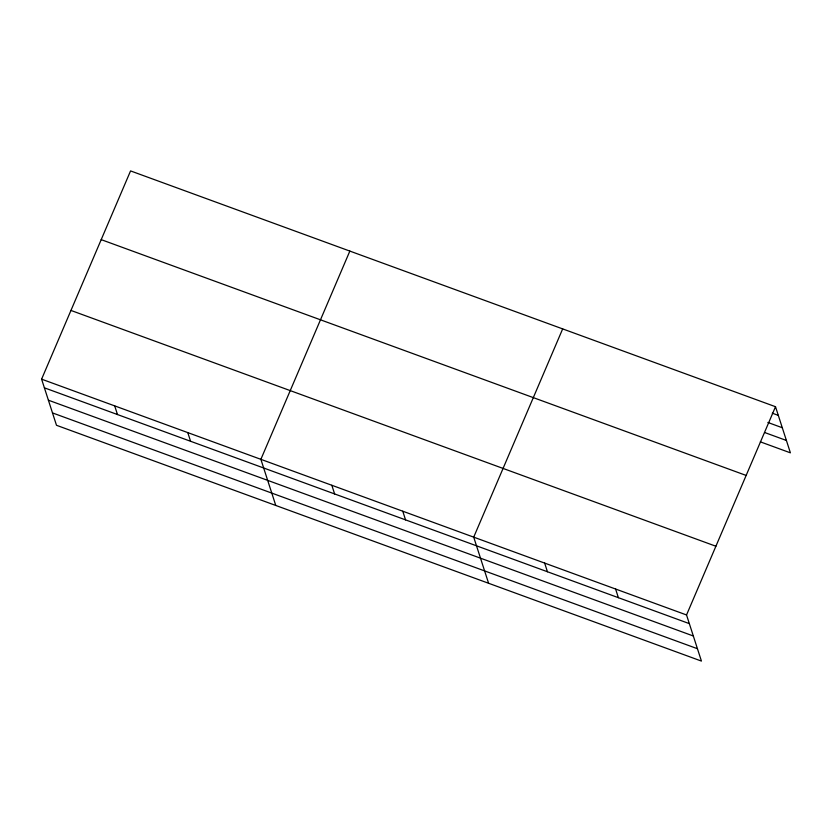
<?xml version="1.0" encoding="UTF-8"?>
<svg xmlns="http://www.w3.org/2000/svg" width="832" height="832" viewBox="0 0 832 832"><rect width="100%" height="100%" fill="white"/><g stroke="black" fill="none" stroke-linecap="round" stroke-linejoin="round"><path stroke-width="1.25" d="M775.507 406.713L686.535 614.962L701.438 661.086L56.493 425.287L41.6 379.163L130.562 170.914L775.507 406.713L790.4 452.837L760.344 441.844M349.846 251.087L260.874 459.337L275.777 505.461M562.671 328.9L473.71 537.15L488.602 583.274M772.294 413.182L778.305 415.376M767.863 422.458L782.298 427.742M764.764 432.557L786.406 440.471M101.202 239.637L746.148 475.436M70.959 310.44L715.894 546.239M41.6 379.163L686.535 614.962M44.398 387.826L689.333 623.626M48.391 400.192L693.326 635.991M52.499 412.922L697.445 648.721M615.597 589.025L618.394 597.688M544.648 563.087L547.446 571.75M402.761 511.212L405.558 519.875M331.822 485.274L334.62 493.938M187.782 432.609L190.58 441.272M114.691 405.891L117.489 414.554"/></g></svg>
